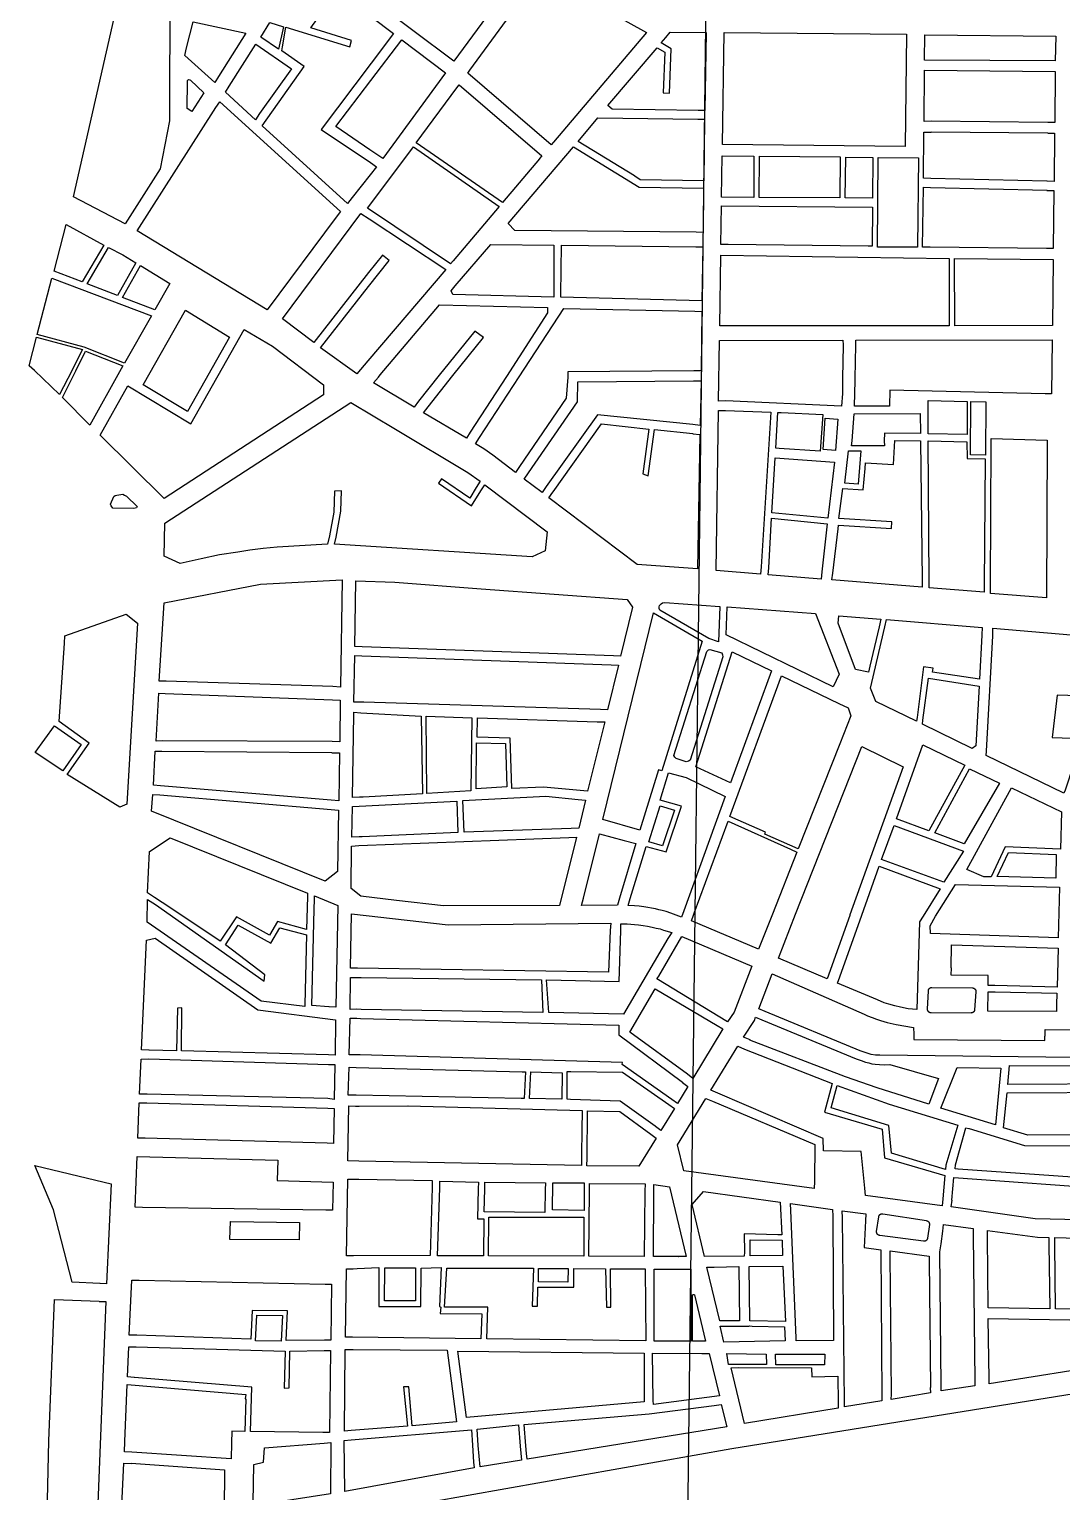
# Model space of a CAD drawing. Extents: x 407811 to 416949, y 4498993 to 4508589.
# Drawn here: x 407811 to 408390, y 4501541 to 4502360 of the extents above; entities that cross this region are included whole.
import ezdxf

# ---------------------------------------------------------------- set-up
doc = ezdxf.new("R2010")
doc.units = 0
doc.header["$LTSCALE"] = 40
doc.header["$MEASUREMENT"] = 0
doc.layers.add('Images', color=253, linetype='CONTINUOUS')
doc.layers.add('υπόλοιπο θεσσαλονίκης', color=7, linetype='CONTINUOUS')
picture_1 = doc.add_image_def('image1.tif', size_in_pixel=(10278, 10088))

msp = doc.modelspace()

# ---------------------------------------------------------------- linework, layer by layer
at = {"layer": 'υπόλοιπο θεσσαλονίκης'}
for points in [[(408004.32, 4502443.82), (408089.03, 4502396.71), (408049.23, 4502342.61), (408003.35, 4502377.26), (407970.1, 4502402.55), (407998.67, 4502447.04), (408004.32, 4502443.82)], [(408157.4, 4502358.64), (408105.16, 4502297.25), (408103.93, 4502295.62), (408057.07, 4502335.81), (408058.32, 4502337.56), (408097.93, 4502391.71), (408157.4, 4502358.64)], [(407983.98, 4502382.26), (408003.34, 4502367.32), (408015.44, 4502358.17), (408002.96, 4502341.55), (407974.89, 4502304.3), (408002.5, 4502285.76), (408005.95, 4502283.43), (408002.39, 4502278.83), (407992.27, 4502266.16), (407989.7, 4502262.82), (407941.78, 4502306.44), (407965.22, 4502339.56), (407952.69, 4502348.35), (407953.18, 4502350.56), (407955.08, 4502361.69), (407990.89, 4502350.61), (407991.9, 4502354.28), (407968.95, 4502361.34), (407983.98, 4502382.26)], [(407860.6, 4502374.99), (407889.89, 4502366.59), (407889.76, 4502326.06), (407889.68, 4502309.07), (407884.5, 4502282.23), (407864.9, 4502251.37), (407835.95, 4502266.62), (407860.6, 4502374.99)], [(407903.01, 4502364.6), (407932.59, 4502358.33), (407917.28, 4502333.99), (407915.16, 4502330.57), (407898.29, 4502345.84), (407899.31, 4502350.17), (407903.01, 4502364.6)], [(407946.06, 4502364.25), (407953.68, 4502361.88), (407950.89, 4502349.39), (407941.05, 4502356.11), (407946.06, 4502364.25)], [(407938.15, 4502352.14), (407958.28, 4502338.38), (407940.31, 4502313.21), (407937.92, 4502309.79), (407921.07, 4502325.19), (407923.24, 4502328.57), (407938.15, 4502352.14)], [(408020.13, 4502354.65), (408044.58, 4502336.09), (408009.41, 4502288.07), (408002.08, 4502292.96), (407983.01, 4502305.93), (408002.63, 4502331.85), (408020.13, 4502354.65)], [(408190.77, 4502358.7), (408190.18, 4502314.88), (408186.29, 4502314.96), (408138.18, 4502315.73), (408135.74, 4502317.66), (408163.26, 4502350.07), (408167.58, 4502347.62), (408166.68, 4502324.8), (408170.22, 4502324.7), (408171.12, 4502349.59), (408165.59, 4502352.82), (408168.14, 4502355.82), (408170.64, 4502358.88), (408190.77, 4502358.7)], [(408200.96, 4502358.73), (408303.24, 4502357.67), (408302.57, 4502294.82), (408199.96, 4502295.9), (408200.96, 4502358.73)], [(408386.93, 4502356.68), (408386.6, 4502342.82), (408313.28, 4502343.24), (408313.46, 4502357.46), (408386.93, 4502356.68)], [(408313.42, 4502337.51), (408386.64, 4502336.79), (408386.38, 4502308.19), (408382.57, 4502308.23), (408317.11, 4502308.9), (408313.15, 4502308.85), (408313.42, 4502337.51)], [(407900.37, 4502332.24), (407901.11, 4502332.2), (407901.44, 4502331.9), (407909.01, 4502324.83), (407902.27, 4502314.43), (407899.63, 4502316.01), (407899.78, 4502331.14), (407899.88, 4502331.69), (407900.37, 4502332.24)], [(408051.02, 4502327.6), (408052.26, 4502329.28), (408098.59, 4502289.49), (408097.34, 4502287.98), (408097.27, 4502287.9), (408076.56, 4502263.38), (408028.1, 4502296.89), (408051.02, 4502327.6)], [(407915.66, 4502316.61), (407917.94, 4502319.88), (407985.75, 4502258.38), (407983.19, 4502255.21), (407944.55, 4502203.18), (407871.68, 4502247.56), (407915.66, 4502316.61)], [(408189.94, 4502310.18), (408189.46, 4502275.58), (408153.73, 4502276.09), (408150.74, 4502278.22), (408150.64, 4502278.29), (408118.98, 4502297.53), (408130.15, 4502310.81), (408186.23, 4502310.16), (408189.94, 4502310.18)], [(408317.05, 4502302.83), (408317.05, 4502302.94), (408382.48, 4502302.45), (408382.47, 4502302.29), (408386.35, 4502302.27), (408386.02, 4502275.15), (408382.11, 4502275.25), (408382.01, 4502275.25), (408316.81, 4502276.9), (408312.79, 4502277), (408313.05, 4502302.88), (408317.05, 4502302.83)], [(408026.56, 4502294.51), (408074.74, 4502261.17), (408048.82, 4502230.67), (408047.38, 4502229.01), (408000.92, 4502260.27), (408002.16, 4502261.95), (408026.56, 4502294.51)], [(408116.37, 4502294.58), (408153.18, 4502272.06), (408189.34, 4502271.47), (408189.17, 4502246.59), (408185.29, 4502246.69), (408083.54, 4502247.72), (408079.8, 4502251.54), (408116.37, 4502294.58)], [(408199.85, 4502289.6), (408217.59, 4502289.35), (408217.5, 4502266.21), (408199.51, 4502266.35), (408199.85, 4502289.6)], [(408220.77, 4502289.37), (408266.04, 4502288.89), (408265.82, 4502265.91), (408220.48, 4502266.2), (408220.77, 4502289.37)], [(408269.21, 4502288.81), (408284.41, 4502288.66), (408284.19, 4502265.85), (408268.91, 4502265.91), (408269.21, 4502288.81)], [(408309.88, 4502288.38), (408309.42, 4502238.24), (408287, 4502238.41), (408287.33, 4502288.62), (408309.88, 4502288.38)], [(408316.79, 4502271.86), (408382.07, 4502270.2), (408382.01, 4502270.1), (408385.97, 4502270.05), (408385.57, 4502237.6), (408381.69, 4502237.61), (408316.48, 4502238.3), (408312.2, 4502238.33), (408312.72, 4502271.95), (408316.79, 4502271.86)], [(408284.14, 4502260.76), (408283.95, 4502238.8), (408281.71, 4502238.82), (408203.12, 4502239.87), (408199.06, 4502239.8), (408199.42, 4502261.49), (408284.14, 4502260.76)], [(407997.18, 4502257.18), (408001.74, 4502254.25), (408044.85, 4502225.82), (408001.11, 4502174.6), (407994.83, 4502167.34), (407974.55, 4502181.94), (408001.34, 4502216.25), (408012.9, 4502230.9), (408009.16, 4502233.85), (408001.36, 4502224.08), (407970.67, 4502184.88), (407953.17, 4502198.08), (407997.18, 4502257.18)], [(407831.82, 4502250.97), (407852.95, 4502239.52), (407840.74, 4502218.84), (407824.96, 4502224.84), (407831.82, 4502250.97)], [(407855.59, 4502238.12), (407863.51, 4502234.12), (407870.93, 4502229.49), (407860.66, 4502211.2), (407843.55, 4502217.72), (407855.59, 4502238.12)], [(408070.01, 4502239.89), (408105.44, 4502239.5), (408105.3, 4502212.07), (408105.31, 4502210.3), (408048.71, 4502211.75), (408047.86, 4502213.76), (408050.09, 4502216.72), (408070.01, 4502239.89)], [(408185.02, 4502238.58), (408188.93, 4502238.49), (408188.38, 4502208.31), (408109.39, 4502210.31), (408109.39, 4502211.88), (408109.67, 4502239.43), (408185.02, 4502238.58)], [(408199.06, 4502233.77), (408327.12, 4502232.03), (408327.18, 4502229.11), (408327.26, 4502197.35), (408327.22, 4502194.18), (408198.48, 4502194.2), (408199.06, 4502233.77)], [(408330.17, 4502232.01), (408385.49, 4502231.45), (408385.07, 4502194.42), (408330.27, 4502194.26), (408330.27, 4502197.35), (408330.25, 4502229), (408330.17, 4502232.01)], [(407823.81, 4502221.02), (407879.57, 4502199.78), (407864.49, 4502173.38), (407841.9, 4502182.33), (407815.57, 4502189.29), (407823.81, 4502221.02)], [(407873.53, 4502228), (407889.86, 4502217.99), (407881.58, 4502203.2), (407863.38, 4502210.11), (407873.53, 4502228)], [(408041.19, 4502206.06), (408101.9, 4502204.42), (408101.89, 4502201.55), (408078.85, 4502165.91), (408058.46, 4502134.61), (408056.43, 4502131.18), (408032.29, 4502145.54), (408034.85, 4502148.85), (408048.77, 4502166.32), (408065.9, 4502187.64), (408060.96, 4502191.24), (408040.99, 4502166.49), (408029.39, 4502152.06), (408026.92, 4502148.67), (408004.22, 4502162.3), (408006.99, 4502165.47), (408006.91, 4502165.52), (408007.97, 4502166.7), (408041.19, 4502206.06)], [(408184.46, 4502202.45), (408188.48, 4502202.28), (408187.99, 4502168.98), (408184, 4502169.01), (408113.28, 4502168.45), (408113.22, 4502165.49), (408112.36, 4502153.76), (408086.11, 4502115.44), (408083.85, 4502112.07), (408071.17, 4502121.69), (408066.18, 4502125.36), (408061.46, 4502128.13), (408063.67, 4502131.54), (408085.99, 4502165.66), (408110.91, 4502204.04), (408184.46, 4502202.45)], [(407898.67, 4502202.98), (407923.48, 4502187.97), (407899.82, 4502146.23), (407875.01, 4502161.23), (407898.67, 4502202.98)], [(407841.02, 4502180.88), (407834.99, 4502169.2), (407834.88, 4502168.96), (407828.1, 4502155.69), (407814.03, 4502169.2), (407811.04, 4502171.88), (407815.1, 4502187.83), (407841.02, 4502180.88)], [(407947.46, 4502182.83), (407976.08, 4502161.22), (407976.1, 4502155.51), (407886.67, 4502097.4), (407850.83, 4502132.89), (407866.44, 4502160.57), (407901.63, 4502139.29), (407931.63, 4502192.21), (407947.46, 4502182.83)], [(407863.61, 4502171.72), (407861.78, 4502168.49), (407845.01, 4502138.54), (407829.7, 4502154.01), (407837.17, 4502168.94), (407842.67, 4502180.03), (407863.61, 4502171.72)], [(408198.23, 4502186.1), (408267.59, 4502186.16), (408267.64, 4502183.49), (408267.69, 4502183.25), (408267.39, 4502164.94), (408267.33, 4502163.73), (408267.26, 4502156.39), (408266.76, 4502149.2), (408201.8, 4502152.1), (408197.73, 4502152.09), (408198.23, 4502186.1)], [(408384.92, 4502186.32), (408384.63, 4502156.11), (408381.01, 4502156.03), (408293.88, 4502158.17), (408293.77, 4502149.12), (408274.06, 4502149.26), (408274.4, 4502163.61), (408274.42, 4502164.68), (408274.73, 4502183.36), (408274.85, 4502186.24), (408384.92, 4502186.32)], [(408187.97, 4502163.42), (408187.53, 4502138.42), (408183.44, 4502138.85), (408129.9, 4502144.36), (408101.08, 4502104.17), (408098.8, 4502100.77), (408088.75, 4502108.34), (408091.1, 4502111.74), (408118.74, 4502151.63), (408118.79, 4502162.81), (408183.81, 4502163.41), (408187.97, 4502163.42)], [(407991.46, 4502151.28), (408016.57, 4502136.25), (408057.21, 4502111.98), (408064.03, 4502107.13), (408061.89, 4502103.6), (408058.22, 4502097.54), (408042.28, 4502108.45), (408040.71, 4502106.12), (408059.23, 4502093.29), (408064.43, 4502101.68), (408066.58, 4502105.04), (408101.56, 4502078.76), (408100.52, 4502068.18), (408093.2, 4502064.81), (407982.3, 4502071.76), (407983.19, 4502075.71), (407985.8, 4502090.4), (407986.3, 4502101.78), (407982.35, 4502101.58), (407981.85, 4502089.81), (407979.55, 4502076.47), (407978.38, 4502071.79), (407950.11, 4502070.16), (407942.29, 4502069.35), (407934.73, 4502068.52), (407928.02, 4502067.31), (407917.88, 4502065.79), (407907.53, 4502063.69), (407895.8, 4502061.07), (407886.71, 4502065.03), (407887.11, 4502083.55), (407991.46, 4502151.28)], [(408201.7, 4502146.71), (408227.04, 4502145.92), (408221.65, 4502059.07), (408221.33, 4502055.08), (408196.36, 4502057.01), (408197.67, 4502146.83), (408201.7, 4502146.71)], [(408337.3, 4502151.89), (408337.25, 4502133.37), (408315.45, 4502133.76), (408315.36, 4502152.34), (408337.3, 4502151.89)], [(408347.68, 4502151.66), (408347.47, 4502121.75), (408339.09, 4502121.97), (408339.34, 4502151.84), (408347.68, 4502151.66)], [(408158.7, 4502136.39), (408155.3, 4502111.2), (408158.31, 4502110.07), (408161.86, 4502136.12), (408183.39, 4502133.82), (408183.32, 4502133.68), (408187.34, 4502133.4), (408185.93, 4502057.99), (408152.04, 4502060.4), (408102.56, 4502097.88), (408104.75, 4502100.93), (408104.92, 4502101.16), (408132.18, 4502139.2), (408158.7, 4502136.39)], [(408232.85, 4502145.59), (408256.3, 4502144.49), (408254.74, 4502123.97), (408231.71, 4502125.55), (408229.86, 4502125.59), (408230.96, 4502145.56), (408232.85, 4502145.59)], [(408264.69, 4502141.97), (408263.44, 4502124.41), (408256.43, 4502124.84), (408257.56, 4502142.43), (408264.69, 4502141.97)], [(408310.98, 4502145.01), (408311.14, 4502133.85), (408290.81, 4502134.14), (408290.75, 4502129.8), (408290.64, 4502129.8), (408290.82, 4502126.93), (408272.42, 4502126.9), (408272.67, 4502129.75), (408273.84, 4502144.89), (408310.98, 4502145.01)], [(408350.67, 4502131.04), (408382.13, 4502130.06), (408381.76, 4502041.82), (408350.36, 4502044.24), (408350.38, 4502048.25), (408350.67, 4502129.04), (408350.67, 4502131.04)], [(408311.13, 4502129.8), (408312.02, 4502051.76), (408312.06, 4502047.65), (408261.32, 4502051.85), (408261.87, 4502055.63), (408264.82, 4502080.45), (408265, 4502082.43), (408294.9, 4502080.55), (408295.03, 4502084.26), (408265.27, 4502086.19), (408267.54, 4502102.95), (408278.97, 4502102.34), (408280.1, 4502114.34), (408280.29, 4502117.34), (408295.86, 4502116.43), (408296.64, 4502129.89), (408311.13, 4502129.8)], [(408277.61, 4502124.2), (408276.17, 4502105.49), (408268.56, 4502105.99), (408270.68, 4502124.14), (408277.61, 4502124.2)], [(408337.11, 4502129.21), (408337.26, 4502119.79), (408347.41, 4502119.59), (408346.76, 4502048.9), (408346.81, 4502044.92), (408316.02, 4502047.33), (408315.98, 4502051.38), (408315.44, 4502129.71), (408337.11, 4502129.21)], [(408262.9, 4502117.8), (408259.14, 4502086.5), (408227.72, 4502089.37), (408229.58, 4502120.31), (408262.9, 4502117.8)], [(407864.56, 4502099.3), (407865.66, 4502098.78), (407871.53, 4502093.03), (407871.27, 4502092.26), (407870.57, 4502091.94), (407869.63, 4502091.74), (407857.92, 4502092.08), (407856.95, 4502093.37), (407856.7, 4502094.25), (407858.57, 4502098.64), (407859.34, 4502099.17), (407860.12, 4502099.29), (407863.6, 4502099.77), (407864.56, 4502099.3)], [(408258.75, 4502083.28), (408255.7, 4502056.25), (408255.33, 4502052.22), (408225.59, 4502054.72), (408225.93, 4502058.63), (408227.49, 4502086.39), (408258.75, 4502083.28)], [(407940.88, 4502049.39), (407986.61, 4502051.8), (407985.62, 4501991.73), (407981.41, 4501991.99), (407887.89, 4501995.08), (407884.03, 4501995.12), (407886.73, 4502038.89), (407940.88, 4502049.39)], [(407994.27, 4502051.37), (408016.16, 4502050.48), (408064.64, 4502046.88), (408146.51, 4502040.79), (408149.55, 4502036.48), (408142.73, 4502009.09), (408138.85, 4502009.27), (407997.79, 4502014.31), (407993.78, 4502014.38), (407994.27, 4502051.37)], [(407865.51, 4502032.57), (407871.71, 4502027.46), (407865.89, 4501925.99), (407861.85, 4501924.32), (407832.34, 4501942.75), (407844.68, 4501960.27), (407827.84, 4501972.48), (407830.78, 4502016.32), (407830.93, 4502020.53), (407865.51, 4502032.57)], [(408161.38, 4502033.35), (408188.67, 4502017.47), (408165.98, 4501944.73), (408164.11, 4501945.24), (408153.62, 4501911.43), (408132.87, 4501917.51), (408161.38, 4502033.35)], [(408167.56, 4502039.06), (408198.5, 4502036.88), (408197.77, 4502017.15), (408192.24, 4502019), (408164.85, 4502034.92), (408164.52, 4502035.74), (408164.45, 4502036.62), (408164.71, 4502037.53), (408165.52, 4502038.46), (408166.34, 4502039.03), (408167.56, 4502039.06)], [(408252.12, 4502032.91), (408265.38, 4501998.91), (408262.14, 4501991.87), (408202.09, 4502020.97), (408202.55, 4502036.74), (408252.12, 4502032.91)], [(408288.89, 4502029.82), (408287.91, 4502025.57), (408282.67, 4502003.5), (408281.99, 4502000.03), (408274.7, 4502001.63), (408264.84, 4502027.56), (408265.23, 4502031.72), (408288.89, 4502029.82)], [(408291.06, 4502025.42), (408292.08, 4502029.52), (408345.68, 4502025.2), (408345.53, 4502021.06), (408345.52, 4502020.88), (408344.19, 4501996.13), (408317.75, 4502000.07), (408318.11, 4502002.29), (408312.82, 4502003.04), (408309.13, 4501974.64), (408308.9, 4501972.55), (408285.97, 4501983.66), (408283.01, 4501991.1), (408283.81, 4501994.24), (408291.06, 4502025.42)], [(408351.76, 4502024.66), (408448.03, 4502016.58), (408445.99, 4501985.37), (408441.8, 4501985.52), (408387.85, 4501987.22), (408384.96, 4501963.48), (408401.75, 4501962.8), (408392.18, 4501933.99), (408391.54, 4501932.15), (408348, 4501953.31), (408348.15, 4501955.77), (408351.64, 4502020.47), (408351.76, 4502024.66)], [(407997.58, 4502009.29), (408137.53, 4502004.17), (408141.58, 4502004.03), (408135.43, 4501979.04), (408131.51, 4501979.19), (407998.86, 4501983.19), (407997.28, 4501983.23), (407993.18, 4501983.34), (407993.71, 4502009.43), (407997.58, 4502009.29)], [(408192.95, 4502012.86), (408199.58, 4502010.82), (408200.07, 4502009.85), (408200.17, 4502008.64), (408181.92, 4501950.79), (408180.92, 4501950.12), (408179.69, 4501949.78), (408174.08, 4501951.64), (408173.19, 4501952.48), (408172.76, 4501953.41), (408191.23, 4502011.62), (408192.1, 4502012.56), (408192.95, 4502012.86)], [(408227.41, 4502000.88), (408204.47, 4501938.06), (408185.11, 4501947.08), (408205.5, 4502011.43), (408227.41, 4502000.88)], [(408265.22, 4501982.59), (408270.42, 4501980.1), (408272.08, 4501975.66), (408265.8, 4501959.93), (408242.51, 4501901.04), (408242.42, 4501901.08), (408223.75, 4501909.31), (408224.11, 4501910.34), (408204.07, 4501919.14), (408233.11, 4501998.03), (408265.22, 4501982.59)], [(408343.99, 4501992.22), (408342.1, 4501958.72), (408340.05, 4501957.24), (408312.12, 4501970.95), (408312.41, 4501973.09), (408315.52, 4501996.74), (408343.99, 4501992.22)], [(407887.35, 4501988.15), (407981.16, 4501984.55), (407981.27, 4501984.55), (407985.43, 4501984.44), (407985.33, 4501961.11), (407981.04, 4501961.12), (407980.92, 4501961.12), (407885.83, 4501961.54), (407882.22, 4501961.46), (407883.71, 4501988.29), (407887.35, 4501988.15)], [(407993.24, 4501977.58), (407997.05, 4501977.34), (408030.96, 4501975.36), (408031.78, 4501931.79), (407998.37, 4501930.08), (407996.38, 4501929.98), (407992.44, 4501929.82), (407993.21, 4501976.27), (407993.24, 4501977.58)], [(408059.29, 4501974.54), (408058.83, 4501933.61), (408034.1, 4501932.09), (408033.72, 4501975.43), (408059.29, 4501974.54)], [(407825.2, 4501970.07), (407840.15, 4501959.54), (407829.88, 4501944.84), (407814.36, 4501954.99), (407825.2, 4501970.07)], [(408129.76, 4501972.27), (408133.93, 4501972.27), (408124.31, 4501933.44), (408120.21, 4501933.8), (408099.53, 4501935.65), (408081.81, 4501934.87), (408080.81, 4501963.14), (408062.29, 4501963.59), (408062.51, 4501974.41), (408129.76, 4501972.27)], [(408078.23, 4501960.15), (408079.07, 4501935.76), (408061.79, 4501934.66), (408062.05, 4501960.43), (408078.23, 4501960.15)], [(408278.19, 4501958.36), (408301.34, 4501947.01), (408271.53, 4501864.01), (408271.45, 4501863.74), (408258.79, 4501828.18), (408231.44, 4501839.83), (408240.9, 4501864.43), (408278.19, 4501958.36)], [(408335.9, 4501948.01), (408315.68, 4501911.19), (408297.59, 4501917.79), (408312.48, 4501959.4), (408335.9, 4501948.01)], [(407885.52, 4501955.76), (407980.77, 4501954.97), (407980.77, 4501954.86), (407985.17, 4501954.87), (407984.73, 4501927.91), (407980.53, 4501928.29), (407884.62, 4501936.41), (407880.71, 4501936.72), (407881.75, 4501955.79), (407885.52, 4501955.76)], [(408179.66, 4501940.96), (408201.48, 4501930.41), (408178.32, 4501866.19), (408177.01, 4501862.77), (408171.04, 4501865.01), (408170.93, 4501865.05), (408168.43, 4501865.88), (408166.06, 4501866.53), (408164.34, 4501866.89), (408162.39, 4501867.33), (408160.19, 4501867.83), (408158.04, 4501868.07), (408155.93, 4501868.5), (408153.31, 4501868.8), (408150.72, 4501869.12), (408147.06, 4501869.35), (408148.22, 4501873.24), (408157.22, 4501902.31), (408168.46, 4501899.31), (408176.93, 4501924.88), (408165.09, 4501928.27), (408169.76, 4501943.64), (408179.66, 4501940.96)], [(408355.39, 4501937.81), (408335.64, 4501903.9), (408319.06, 4501909.95), (408338.64, 4501945.86), (408355.39, 4501937.81)], [(408390.12, 4501921.75), (408389.6, 4501900.84), (408358.67, 4501902.23), (408350.7, 4501885.4), (408346.65, 4501885.34), (408337.16, 4501889.53), (408362.15, 4501935.29), (408390.12, 4501921.75)], [(407884.29, 4501931.28), (407980.46, 4501923.15), (407984.63, 4501922.8), (407983.93, 4501888.25), (407977.12, 4501882.93), (407879.69, 4501922.22), (407880.38, 4501931.58), (407884.29, 4501931.28)], [(408050.94, 4501927.85), (408051.51, 4501910.27), (407997.93, 4501907.79), (407996.1, 4501907.75), (407992.04, 4501907.6), (407992.46, 4501924.7), (407996.16, 4501924.87), (408050.94, 4501927.85)], [(408118.98, 4501928.78), (408123.06, 4501928.39), (408119.42, 4501912.59), (408115.02, 4501912.44), (408055.04, 4501910.37), (408054.27, 4501928.06), (408100.89, 4501930.53), (408118.98, 4501928.78)], [(408173.07, 4501922.77), (408166.35, 4501902.7), (408158.76, 4501905.05), (408165, 4501925.14), (408173.07, 4501922.77)], [(408144.85, 4501905.77), (408151.44, 4501904.03), (408142.16, 4501873.44), (408141.14, 4501869.47), (408120.93, 4501869.3), (408121.95, 4501873.33), (408131, 4501909.53), (408144.85, 4501905.77)], [(408238.07, 4501900.87), (408241.73, 4501899.24), (408228.1, 4501864.37), (408220.18, 4501844.72), (408182.53, 4501860.65), (408183.72, 4501863.93), (408184.06, 4501864.92), (408203.17, 4501916.57), (408238.07, 4501900.87)], [(408335.18, 4501899.81), (408324.2, 4501882.27), (408289.18, 4501895.05), (408296.23, 4501914.03), (408335.18, 4501899.81)], [(407878.44, 4501899.52), (407890.19, 4501907.28), (407967.19, 4501876.23), (407967.14, 4501874.26), (407966.7, 4501855.82), (407950.33, 4501860.33), (407945.78, 4501852.56), (407927.26, 4501862.83), (407918.16, 4501849.26), (407889.85, 4501868.08), (407881.31, 4501873.76), (407877.48, 4501876.3), (407878.44, 4501899.52)], [(408118.01, 4501907.57), (408108.53, 4501869.25), (408043.46, 4501869.08), (408017.15, 4501872.11), (407997.01, 4501874.42), (407991.71, 4501878.82), (407991.88, 4501902.62), (407995.92, 4501902.82), (408113.78, 4501907.37), (408118.01, 4501907.57)], [(408387.15, 4501897.85), (408387.05, 4501884.63), (408354.14, 4501885.61), (408360.43, 4501899), (408387.15, 4501897.85)], [(408287.92, 4501891.23), (408322.04, 4501878.7), (408312.52, 4501863.36), (408310.48, 4501860.13), (408308.98, 4501810.92), (408304.14, 4501811.43), (408299.95, 4501812.2), (408296.65, 4501813.1), (408293.41, 4501814.01), (408290.77, 4501814.79), (408286.89, 4501816.35), (408264.61, 4501825.75), (408265.89, 4501829.35), (408278.09, 4501863.86), (408287.92, 4501891.23)], [(408389.07, 4501879.48), (408388.35, 4501851.06), (408316.7, 4501853.58), (408316.52, 4501857.96), (408319.59, 4501863.37), (408330.69, 4501881.09), (408389.07, 4501879.48)], [(407881.86, 4501869.76), (407942.82, 4501826.93), (407943.32, 4501830.44), (407921.2, 4501847.25), (407928.33, 4501858.25), (407946.66, 4501848.11), (407951.61, 4501856.72), (407966.62, 4501852.77), (407965.68, 4501813.85), (407965.65, 4501812.67), (407941.09, 4501815.57), (407877.27, 4501859.94), (407877.4, 4501872.65), (407881.86, 4501869.76)], [(407971.09, 4501872.58), (407971.14, 4501874.69), (407984.27, 4501869.26), (407983.03, 4501812.31), (407979.32, 4501812.43), (407979.22, 4501812.44), (407969.67, 4501813.24), (407970.97, 4501867.12), (407971.09, 4501872.58)], [(408046.12, 4501858.5), (408137.39, 4501859.28), (408137.02, 4501855.27), (408136.08, 4501831.9), (407995.27, 4501834.06), (407991.24, 4501834.13), (407991.8, 4501864.61), (408046.12, 4501858.5)], [(408146.49, 4501858.99), (408148.56, 4501858.82), (408150.55, 4501858.65), (408152.9, 4501858.43), (408155.5, 4501858.12), (408157.93, 4501857.71), (408160.59, 4501857.08), (408162.74, 4501856.62), (408165.02, 4501856.12), (408166.97, 4501855.46), (408171.54, 4501854.18), (408169.3, 4501850.72), (408144.44, 4501808.4), (408102.59, 4501809.22), (408101.33, 4501827.51), (408142, 4501826.67), (408142.92, 4501855.24), (408142.99, 4501859.07), (408146.49, 4501858.99)], [(408175.04, 4501848.28), (408177.13, 4501851.84), (408216.37, 4501835.17), (408206.54, 4501809.46), (408202.88, 4501803.97), (408163.24, 4501828.17), (408164.25, 4501829.71), (408175.04, 4501848.28)], [(407881.72, 4501850.99), (407939.33, 4501810.75), (407982.87, 4501805.14), (407982.67, 4501785.38), (407978.92, 4501785.51), (407896.53, 4501787.75), (407896.59, 4501811.82), (407894.19, 4501811.78), (407893.72, 4501787.83), (407878.25, 4501788.24), (407878.15, 4501788.25), (407874.11, 4501788.4), (407876.8, 4501849.76), (407881.72, 4501850.99)], [(408388.31, 4501845.29), (408387.79, 4501823.48), (408352.88, 4501824.36), (408349.02, 4501824.47), (408349.09, 4501830.09), (408328.32, 4501830.3), (408328.39, 4501834.28), (408328.22, 4501834.23), (408328.5, 4501847.21), (408388.31, 4501845.29)], [(407995.05, 4501828.93), (407995.25, 4501828.94), (407997.37, 4501828.85), (408098.44, 4501827.68), (408099.14, 4501809.28), (407997.23, 4501810.99), (407994.83, 4501811.1), (407991.03, 4501811.01), (407991.31, 4501828.9), (407995.05, 4501828.93)], [(408197.01, 4501801.92), (408200.28, 4501800.07), (408183.4, 4501772.24), (408180.32, 4501774.63), (408148.1, 4501798.31), (408162.23, 4501822.58), (408197.01, 4501801.92)], [(408340.21, 4501823.06), (408340.29, 4501823.06), (408340.36, 4501823.05), (408340.43, 4501823.04), (408340.5, 4501823.03), (408340.57, 4501823.02), (408340.63, 4501823.01), (408340.7, 4501822.99), (408340.77, 4501822.97), (408340.83, 4501822.95), (408340.9, 4501822.92), (408340.96, 4501822.9), (408341.03, 4501822.87), (408341.09, 4501822.84), (408341.15, 4501822.81), (408341.21, 4501822.77), (408341.27, 4501822.73), (408341.33, 4501822.7), (408341.39, 4501822.65), (408341.44, 4501822.61), (408341.49, 4501822.57), (408341.55, 4501822.52), (408341.6, 4501822.47), (408341.65, 4501822.42), (408341.69, 4501822.37), (408341.74, 4501822.32), (408341.78, 4501822.26), (408341.82, 4501822.2), (408341.86, 4501822.15), (408341.9, 4501822.09), (408341.93, 4501822.03), (408341.96, 4501821.96), (408341.99, 4501821.9), (408342.02, 4501821.84), (408342.05, 4501821.77), (408342.07, 4501821.71), (408342.09, 4501821.64), (408342.11, 4501821.57), (408342.13, 4501821.51), (408342.14, 4501821.44), (408342.16, 4501821.37), (408342.17, 4501821.3), (408342.17, 4501821.23), (408342.18, 4501821.16), (408342.18, 4501821.09), (408342.18, 4501821.02), (408342.18, 4501820.95), (408341.46, 4501810.86), (408341.45, 4501810.79), (408341.44, 4501810.72), (408341.43, 4501810.65), (408341.42, 4501810.58), (408341.4, 4501810.51), (408341.39, 4501810.44), (408341.36, 4501810.38), (408341.34, 4501810.31), (408341.32, 4501810.25), (408341.29, 4501810.18), (408341.26, 4501810.12), (408341.23, 4501810.06), (408341.19, 4501810), (408341.16, 4501809.94), (408341.12, 4501809.88), (408341.08, 4501809.82), (408341.04, 4501809.77), (408340.99, 4501809.71), (408340.95, 4501809.66), (408340.9, 4501809.61), (408340.85, 4501809.56), (408340.8, 4501809.51), (408340.75, 4501809.47), (408340.69, 4501809.42), (408340.64, 4501809.38), (408340.58, 4501809.34), (408340.52, 4501809.3), (408340.46, 4501809.27), (408340.4, 4501809.23), (408340.34, 4501809.2), (408340.27, 4501809.17), (408340.21, 4501809.14), (408340.14, 4501809.12), (408340.08, 4501809.1), (408340.01, 4501809.08), (408339.94, 4501809.06), (408339.88, 4501809.04), (408339.81, 4501809.03), (408339.74, 4501809.02), (408339.67, 4501809.01), (408339.6, 4501809.01), (408339.53, 4501809), (408339.46, 4501809), (408317.06, 4501809.05), (408316.98, 4501809.06), (408316.91, 4501809.06), (408316.84, 4501809.07), (408316.77, 4501809.08), (408316.7, 4501809.09), (408316.63, 4501809.1), (408316.56, 4501809.12), (408316.5, 4501809.14), (408316.43, 4501809.16), (408316.36, 4501809.18), (408316.3, 4501809.21), (408316.24, 4501809.23), (408316.17, 4501809.26), (408316.11, 4501809.3), (408316.05, 4501809.33), (408315.99, 4501809.37), (408315.93, 4501809.41), (408315.88, 4501809.45), (408315.82, 4501809.49), (408315.77, 4501809.53), (408315.71, 4501809.58), (408315.66, 4501809.63), (408315.61, 4501809.68), (408315.57, 4501809.73), (408315.52, 4501809.78), (408315.48, 4501809.84), (408315.44, 4501809.89), (408315.4, 4501809.95), (408315.36, 4501810.01), (408315.32, 4501810.07), (408315.29, 4501810.13), (408315.26, 4501810.19), (408315.23, 4501810.26), (408315.2, 4501810.32), (408315.18, 4501810.39), (408315.16, 4501810.45), (408315.14, 4501810.52), (408315.12, 4501810.59), (408315.1, 4501810.65), (408315.09, 4501810.72), (408315.08, 4501810.79), (408315.07, 4501810.86), (408315.07, 4501810.93), (408315.07, 4501811), (408315.06, 4501811.07), (408315.07, 4501811.14), (408315.51, 4501821.42), (408315.51, 4501821.5), (408315.52, 4501821.57), (408315.53, 4501821.64), (408315.54, 4501821.71), (408315.56, 4501821.78), (408315.57, 4501821.84), (408315.59, 4501821.91), (408315.61, 4501821.98), (408315.64, 4501822.04), (408315.66, 4501822.11), (408315.69, 4501822.17), (408315.72, 4501822.23), (408315.75, 4501822.3), (408315.79, 4501822.36), (408315.82, 4501822.42), (408315.86, 4501822.47), (408315.9, 4501822.53), (408315.95, 4501822.59), (408315.99, 4501822.64), (408316.04, 4501822.69), (408316.09, 4501822.74), (408316.14, 4501822.79), (408316.19, 4501822.84), (408316.24, 4501822.88), (408316.3, 4501822.93), (408316.35, 4501822.97), (408316.41, 4501823.01), (408316.47, 4501823.04), (408316.53, 4501823.08), (408316.59, 4501823.11), (408316.65, 4501823.14), (408316.72, 4501823.17), (408316.78, 4501823.2), (408316.85, 4501823.22), (408316.91, 4501823.25), (408316.98, 4501823.26), (408317.05, 4501823.28), (408317.12, 4501823.3), (408317.18, 4501823.31), (408317.25, 4501823.32), (408317.32, 4501823.33), (408317.39, 4501823.33), (408317.46, 4501823.34), (408317.53, 4501823.34), (408340.21, 4501823.06)], [(408348.99, 4501820.93), (408352.97, 4501820.83), (408387.58, 4501820.15), (408387.42, 4501813.56), (408387.47, 4501809.78), (408348.85, 4501810.12), (408348.99, 4501820.93)], [(407991.02, 4501806.15), (407994.7, 4501806.12), (407994.8, 4501806.12), (407996.93, 4501806), (408141.8, 4501802.23), (408141.82, 4501796.72), (408177.49, 4501770.17), (408177.57, 4501770.01), (408180.63, 4501767.79), (408174.72, 4501758.23), (408171.62, 4501760.58), (408143.75, 4501780.05), (408143.85, 4501781.18), (407996.65, 4501785.53), (407994.5, 4501785.59), (407990.6, 4501785.64), (407991.02, 4501806.15)], [(408221.99, 4501805.18), (408274.94, 4501783.26), (408277.8, 4501782.31), (408280.31, 4501781.47), (408282.16, 4501781.01), (408283.86, 4501780.58), (408285.71, 4501780.32), (408288.08, 4501780.1), (408290.74, 4501780.03), (408293.93, 4501780.2), (408321.26, 4501772.32), (408315.7, 4501757.92), (408286.7, 4501767.11), (408269.08, 4501773.16), (408215.33, 4501793.84), (408215.45, 4501794.04), (408211.79, 4501795.39), (408217.91, 4501804.81), (408218.54, 4501806.58), (408221.99, 4501805.18)], [(408212.36, 4501788.74), (408261.6, 4501769.49), (408257.26, 4501753.48), (408289.58, 4501743.81), (408290.86, 4501727.78), (408324.79, 4501717.87), (408323.59, 4501704.74), (408323.17, 4501700.85), (408280.2, 4501706.63), (408279.78, 4501710.83), (408277.73, 4501731.32), (408256.58, 4501731.7), (408256.5, 4501738.66), (408197.31, 4501764.04), (408193.51, 4501765.65), (408208.63, 4501790.33), (408212.36, 4501788.74)], [(407873.89, 4501783.12), (407878.13, 4501783.37), (407978.88, 4501780.19), (407982.42, 4501780.11), (407982.19, 4501760.6), (407978.5, 4501761.04), (407877.28, 4501763.51), (407872.82, 4501763.59), (407873.89, 4501783.12)], [(407990.52, 4501778.64), (407994.39, 4501778.48), (408087.6, 4501776.06), (408089.48, 4501775.99), (408088.82, 4501761.08), (408087.06, 4501761.16), (407994.46, 4501762.97), (407990.04, 4501763.01), (407990.52, 4501778.64)], [(408331.7, 4501778.38), (408356.09, 4501778.14), (408353.08, 4501746.27), (408322.51, 4501755.72), (408331.7, 4501778.38)], [(408360.99, 4501779.58), (408427.63, 4501779.39), (408431.56, 4501779.38), (408430.93, 4501769.41), (408426.91, 4501769.4), (408426.89, 4501769.29), (408360.15, 4501768.88), (408360.99, 4501779.58)], [(408092.39, 4501776.04), (408110.07, 4501775.52), (408109.94, 4501760.77), (408091.78, 4501761.01), (408092.39, 4501776.04)], [(408112.89, 4501776.27), (408114.92, 4501776.24), (408143.85, 4501775.83), (408169.97, 4501757.77), (408173.08, 4501755.54), (408165.45, 4501743.19), (408162.41, 4501745.4), (408162.29, 4501745.49), (408142.63, 4501759.65), (408114.81, 4501760.47), (408112.87, 4501760.62), (408112.89, 4501776.27)], [(408264.31, 4501768.39), (408293.57, 4501757.88), (408331.95, 4501746.19), (408325.28, 4501723.64), (408325.13, 4501721.26), (408294.88, 4501730.41), (408293.4, 4501745.92), (408260.89, 4501755.8), (408264.31, 4501768.39)], [(408430.42, 4501764.61), (408428.89, 4501740.59), (408424.97, 4501740.62), (408371.25, 4501740.53), (408357.74, 4501744.66), (408359.7, 4501764.23), (408426.78, 4501764.57), (408430.42, 4501764.61)], [(407876.98, 4501758.55), (407978.54, 4501755.7), (407978.54, 4501755.57), (407982.09, 4501755.45), (407981.77, 4501735.87), (407978.21, 4501735.95), (407876.09, 4501738.76), (407871.98, 4501738.78), (407872.75, 4501758.58), (407876.98, 4501758.55)], [(408023.6, 4501756.87), (408121.21, 4501754.35), (408121.19, 4501752.6), (408121.14, 4501745), (408120.92, 4501727.83), (408120.85, 4501723.48), (407996, 4501726.03), (407989.73, 4501726.17), (407990.3, 4501756.87), (407994.09, 4501756.79), (407996.23, 4501756.79), (408023.47, 4501756.87), (408023.6, 4501756.87)], [(408124.31, 4501754.15), (408142.44, 4501753.69), (408159.74, 4501741.08), (408162.79, 4501738.82), (408153.06, 4501723.12), (408123.92, 4501723.34), (408123.99, 4501727.59), (408124.31, 4501754.15)], [(408190.74, 4501761.06), (408194.47, 4501759.5), (408251.75, 4501735.29), (408251.53, 4501714.5), (408251.42, 4501710.59), (408178.34, 4501720.46), (408174.68, 4501735.05), (408190.74, 4501761.06)], [(408336.54, 4501744.67), (408338.16, 4501744.3), (408338.38, 4501744.22), (408369.49, 4501734.8), (408424.41, 4501734.46), (408424.51, 4501734.46), (408428.39, 4501734.46), (408427.08, 4501714.67), (408423.15, 4501715.02), (408332.25, 4501721.48), (408332.08, 4501721.5), (408330.55, 4501721.56), (408330.75, 4501723.91), (408336.54, 4501744.67)], [(407871.65, 4501728.56), (407950.57, 4501726.44), (407950.23, 4501715.18), (407981.56, 4501714.26), (407981.22, 4501698.45), (407977.44, 4501698.5), (407874.59, 4501700.05), (407870.48, 4501700.12), (407871.65, 4501728.56)], [(407853.1, 4501714.23), (407857.07, 4501713.24), (407854.46, 4501657.25), (407850.79, 4501657.4), (407850.68, 4501657.4), (407835.16, 4501658.08), (407824.61, 4501698.64), (407814.26, 4501723.57), (407853.1, 4501714.23)], [(407989.71, 4501715.94), (407995.88, 4501715.8), (408037.2, 4501715.06), (408037.07, 4501711.16), (408035.92, 4501672.98), (407992.93, 4501672.88), (407989.14, 4501672.79), (407989.71, 4501715.94)], [(408041.5, 4501714.73), (408063.11, 4501714.24), (408062.95, 4501710.52), (408062.46, 4501693.62), (408066.1, 4501693.56), (408065.98, 4501672.87), (408040.02, 4501672.9), (408041.32, 4501711.02), (408041.5, 4501714.73)], [(408100.65, 4501713.73), (408100.59, 4501709.8), (408100.39, 4501697.24), (408066.31, 4501697.5), (408066.65, 4501710.41), (408066.73, 4501714.14), (408100.65, 4501713.73)], [(408104.79, 4501713.78), (408122.35, 4501713.7), (408122.34, 4501698.3), (408104.68, 4501698.57), (408104.79, 4501713.78)], [(408125.44, 4501713.42), (408156.52, 4501713.15), (408156.48, 4501709.06), (408156.14, 4501672.54), (408124.94, 4501672.61), (408125.38, 4501709.5), (408125.44, 4501713.42)], [(408161.47, 4501712.83), (408170.35, 4501711.55), (408179.57, 4501672.46), (408175.39, 4501672.54), (408175.49, 4501672.41), (408161.23, 4501672.47), (408161.46, 4501708.86), (408161.47, 4501712.83)], [(408329.8, 4501716.78), (408422.77, 4501710.06), (408426.66, 4501709.8), (408425.53, 4501692.43), (408375.35, 4501693.7), (408328.38, 4501700.27), (408328.84, 4501704.1), (408328.74, 4501704.12), (408329.8, 4501716.78)], [(408189.33, 4501708.94), (408232.32, 4501703), (408233.31, 4501684.6), (408231.01, 4501684.65), (408212.11, 4501685.13), (408212.25, 4501674.98), (408212.08, 4501672.76), (408189.93, 4501672.54), (408182.9, 4501701.68), (408189.33, 4501708.94)], [(408261.76, 4501698.91), (408261.81, 4501695.15), (408262.3, 4501625.46), (408241.39, 4501625.14), (408241.35, 4501626.96), (408238.4, 4501698.32), (408238.2, 4501702.16), (408261.76, 4501698.91)], [(408267.14, 4501698.17), (408280.34, 4501696.48), (408280.23, 4501692.55), (408279.4, 4501677.63), (408288.8, 4501676.28), (408289.36, 4501594.44), (408289.35, 4501591.56), (408268.38, 4501588.2), (408268.36, 4501591), (408267.29, 4501694.22), (408267.14, 4501698.17)], [(408289.95, 4501696.44), (408314.4, 4501692.59), (408314.46, 4501692.58), (408314.53, 4501692.57), (408314.6, 4501692.55), (408314.67, 4501692.53), (408314.73, 4501692.51), (408314.8, 4501692.49), (408314.86, 4501692.46), (408314.93, 4501692.43), (408314.99, 4501692.4), (408315.05, 4501692.37), (408315.11, 4501692.34), (408315.17, 4501692.3), (408315.23, 4501692.26), (408315.29, 4501692.22), (408315.34, 4501692.18), (408315.39, 4501692.13), (408315.45, 4501692.09), (408315.5, 4501692.04), (408315.55, 4501691.99), (408315.59, 4501691.94), (408315.64, 4501691.88), (408315.68, 4501691.83), (408315.72, 4501691.77), (408315.76, 4501691.71), (408315.8, 4501691.66), (408315.83, 4501691.6), (408315.87, 4501691.53), (408315.9, 4501691.47), (408315.93, 4501691.41), (408315.95, 4501691.34), (408315.98, 4501691.28), (408316, 4501691.21), (408316.02, 4501691.14), (408316.03, 4501691.08), (408316.05, 4501691.01), (408316.06, 4501690.94), (408316.07, 4501690.87), (408316.08, 4501690.8), (408316.08, 4501690.73), (408316.09, 4501690.66), (408316.09, 4501690.59), (408316.09, 4501690.52), (408316.08, 4501690.45), (408316.07, 4501690.38), (408315.03, 4501682.76), (408315.02, 4501682.7), (408315.01, 4501682.63), (408315, 4501682.56), (408314.98, 4501682.5), (408314.96, 4501682.43), (408314.94, 4501682.36), (408314.91, 4501682.3), (408314.89, 4501682.23), (408314.86, 4501682.17), (408314.83, 4501682.11), (408314.79, 4501682.05), (408314.76, 4501681.99), (408314.72, 4501681.93), (408314.68, 4501681.87), (408314.64, 4501681.81), (408314.59, 4501681.76), (408314.55, 4501681.71), (408314.5, 4501681.65), (408314.45, 4501681.6), (408314.4, 4501681.56), (408314.35, 4501681.51), (408314.3, 4501681.47), (408314.24, 4501681.42), (408314.18, 4501681.38), (408314.13, 4501681.34), (408314.07, 4501681.31), (408314.01, 4501681.27), (408313.94, 4501681.24), (408313.88, 4501681.21), (408313.82, 4501681.18), (408313.75, 4501681.16), (408313.69, 4501681.13), (408313.62, 4501681.11), (408313.55, 4501681.09), (408313.48, 4501681.08), (408313.42, 4501681.06), (408313.35, 4501681.05), (408313.28, 4501681.04), (408313.21, 4501681.04), (408313.14, 4501681.03), (408313.07, 4501681.03), (408313, 4501681.03), (408312.93, 4501681.03), (408312.86, 4501681.04), (408312.79, 4501681.05), (408288.19, 4501684.29), (408288.09, 4501684.3), (408288.02, 4501684.32), (408287.95, 4501684.33), (408287.88, 4501684.35), (408287.82, 4501684.37), (408287.75, 4501684.39), (408287.69, 4501684.42), (408287.62, 4501684.45), (408287.56, 4501684.48), (408287.5, 4501684.51), (408287.44, 4501684.54), (408287.38, 4501684.58), (408287.32, 4501684.62), (408287.26, 4501684.66), (408287.21, 4501684.7), (408287.15, 4501684.74), (408287.1, 4501684.79), (408287.05, 4501684.84), (408287, 4501684.89), (408286.95, 4501684.94), (408286.91, 4501684.99), (408286.86, 4501685.05), (408286.82, 4501685.1), (408286.78, 4501685.16), (408286.74, 4501685.22), (408286.71, 4501685.28), (408286.68, 4501685.34), (408286.64, 4501685.4), (408286.62, 4501685.47), (408286.59, 4501685.53), (408286.56, 4501685.59), (408286.54, 4501685.66), (408286.52, 4501685.73), (408286.5, 4501685.8), (408286.49, 4501685.86), (408286.48, 4501685.93), (408286.46, 4501686), (408286.46, 4501686.07), (408286.45, 4501686.14), (408286.45, 4501686.21), (408286.45, 4501686.28), (408286.45, 4501686.35), (408286.45, 4501686.42), (408286.46, 4501686.49), (408286.47, 4501686.56), (408287.66, 4501694.75), (408287.68, 4501694.84), (408287.69, 4501694.91), (408287.71, 4501694.98), (408287.73, 4501695.04), (408287.75, 4501695.11), (408287.77, 4501695.18), (408287.8, 4501695.24), (408287.83, 4501695.3), (408287.86, 4501695.37), (408287.89, 4501695.43), (408287.93, 4501695.49), (408287.96, 4501695.55), (408288, 4501695.61), (408288.04, 4501695.66), (408288.09, 4501695.72), (408288.13, 4501695.77), (408288.18, 4501695.82), (408288.23, 4501695.87), (408288.28, 4501695.92), (408288.33, 4501695.97), (408288.38, 4501696.01), (408288.44, 4501696.06), (408288.49, 4501696.1), (408288.55, 4501696.14), (408288.61, 4501696.17), (408288.67, 4501696.21), (408288.73, 4501696.24), (408288.8, 4501696.27), (408288.86, 4501696.3), (408288.92, 4501696.33), (408288.99, 4501696.35), (408289.06, 4501696.37), (408289.12, 4501696.39), (408289.19, 4501696.41), (408289.26, 4501696.42), (408289.33, 4501696.44), (408289.4, 4501696.45), (408289.47, 4501696.45), (408289.54, 4501696.46), (408289.61, 4501696.46), (408289.67, 4501696.46), (408289.74, 4501696.46), (408289.81, 4501696.45), (408289.88, 4501696.45), (408289.95, 4501696.44)], [(407924.09, 4501692.14), (407962.7, 4501691.59), (407962.7, 4501691.49), (407962.43, 4501681.75), (407923.64, 4501681.95), (407923.93, 4501692.14), (407924.09, 4501692.14)], [(408068.84, 4501694.59), (408122.18, 4501694.47), (408122.2, 4501672.63), (408068.71, 4501672.83), (408068.84, 4501694.59)], [(408340.68, 4501688.24), (408340.71, 4501684.36), (408341.52, 4501603.01), (408341.5, 4501600.07), (408322.71, 4501597.11), (408322.7, 4501599.97), (408321.89, 4501675.02), (408322.71, 4501679.67), (408323.55, 4501686.74), (408324.07, 4501690.43), (408340.68, 4501688.24)], [(408215.59, 4501681.79), (408233.52, 4501681.59), (408233.73, 4501673.08), (408215.44, 4501672.8), (408215.59, 4501681.79)], [(408348.68, 4501687.11), (408376.68, 4501683.38), (408383.06, 4501683.18), (408383.1, 4501679.24), (408383.66, 4501643.23), (408348.97, 4501643.77), (408348.74, 4501683.28), (408348.68, 4501687.11)], [(408386.37, 4501683.15), (408424.81, 4501682.1), (408422.17, 4501642.81), (408418.17, 4501642.81), (408386.83, 4501643.2), (408386.41, 4501679.26), (408386.37, 4501683.15)], [(408294.05, 4501673.31), (408294.01, 4501675.58), (408315.93, 4501672.63), (408315.97, 4501670.29), (408316.66, 4501598.99), (408316.6, 4501598.88), (408316.66, 4501596.09), (408294.68, 4501592.36), (408294.89, 4501595.24), (408294.88, 4501595.44), (408294.05, 4501673.31)], [(408042.18, 4501666.42), (408041.15, 4501644.41), (408041.94, 4501644.17), (408041.65, 4501640.57), (408065.04, 4501640.39), (408064.41, 4501626.39), (407992.44, 4501627.2), (407988.5, 4501627.23), (407989.06, 4501665.57), (407992.78, 4501665.6), (407995.07, 4501665.68), (408007.28, 4501666.25), (408007.25, 4501644.5), (408030.83, 4501644.5), (408030.95, 4501665.96), (408042.18, 4501666.42)], [(408010.56, 4501666.18), (408027.84, 4501666.07), (408027.73, 4501647.58), (408010.45, 4501647.73), (408010.56, 4501666.18)], [(408093.91, 4501665.88), (408093.25, 4501644.56), (408096.21, 4501644.58), (408096.43, 4501655.37), (408116.54, 4501655.27), (408116.52, 4501665.68), (408134.39, 4501665.56), (408134.83, 4501644.09), (408137.39, 4501644.01), (408137.17, 4501665.63), (408156.61, 4501665.54), (408156.98, 4501625.16), (408067.83, 4501626.27), (408068.28, 4501644.18), (408044.12, 4501644.17), (408045.28, 4501666), (408093.91, 4501665.88)], [(408096.77, 4501665.82), (408113.44, 4501665.76), (408113.31, 4501658.05), (408096.68, 4501658.36), (408096.77, 4501665.82)], [(408161.67, 4501665.47), (408182.24, 4501665.37), (408182.41, 4501624.96), (408161.69, 4501625.12), (408161.67, 4501665.47)], [(408209.13, 4501666.93), (408209.56, 4501636.5), (408202.7, 4501636.47), (408202.55, 4501636.47), (408198.57, 4501636.39), (408191.21, 4501666.45), (408195.41, 4501666.52), (408209.13, 4501666.93)], [(408215.03, 4501666.83), (408233.86, 4501667.13), (408235.31, 4501636), (408215.35, 4501636.49), (408215.03, 4501666.83)], [(407872.81, 4501659.26), (407977.15, 4501656.98), (407980.62, 4501656.93), (407980.32, 4501625.63), (407976.65, 4501625.58), (407955.27, 4501625.32), (407955.96, 4501642.06), (407936.08, 4501642.31), (407935.31, 4501626.07), (407871.34, 4501628.36), (407867.13, 4501628.32), (407868.64, 4501659.3), (407872.81, 4501659.26)], [(407850.36, 4501647.47), (407850.36, 4501647.3), (407854.02, 4501647.24), (407848.81, 4501515.13), (407820.86, 4501515.31), (407820.98, 4501519.34), (407822.12, 4501569.23), (407825.21, 4501648.45), (407850.36, 4501647.47)], [(408183.95, 4501651.19), (408184.28, 4501650.92), (408190.39, 4501625.03), (408183.21, 4501625.07), (408183.11, 4501649.37), (408183.09, 4501649.99), (408183.13, 4501650.53), (408183.19, 4501650.92), (408183.35, 4501651.08), (408183.59, 4501651.25), (408183.95, 4501651.19)], [(407938.65, 4501639.55), (407953.08, 4501639.36), (407952.44, 4501625.06), (407938.02, 4501625.15), (407938.65, 4501639.55)], [(408215.39, 4501633.56), (408216.61, 4501633.45), (408234.7, 4501633.06), (408235.15, 4501625.2), (408200.74, 4501624.4), (408198.69, 4501633.36), (408213.52, 4501633.41), (408214.8, 4501633.52), (408215.39, 4501633.56)], [(408417.9, 4501636.7), (408421.71, 4501636.64), (408420.03, 4501612.33), (408349.54, 4501601.12), (408349.54, 4501603.93), (408349.14, 4501637.75), (408417.9, 4501636.7)], [(407866.92, 4501621.87), (407871.05, 4501621.86), (407954.62, 4501619.51), (407953.99, 4501598.77), (407956.79, 4501598.81), (407957.24, 4501619.5), (407976.52, 4501619.84), (407976.7, 4501619.85), (407980.11, 4501619.73), (407979.52, 4501573.81), (407975.79, 4501573.83), (407935.24, 4501574.47), (407935.95, 4501599.29), (407870.11, 4501604.73), (407869.91, 4501604.75), (407866.17, 4501605.11), (407866.92, 4501621.87)], [(407988.36, 4501620.45), (407992.81, 4501620.41), (408045.44, 4501619.94), (408050.75, 4501579.89), (408025.94, 4501577.61), (408023.99, 4501599.46), (408021, 4501599.44), (408023.28, 4501577.4), (407991.68, 4501574.88), (407987.87, 4501574.52), (407988.36, 4501620.45)], [(408156.1, 4501618.31), (408156.09, 4501591.11), (408056.4, 4501582.26), (408051.51, 4501619.43), (408156.1, 4501618.31)], [(408192.54, 4501618.16), (408198.25, 4501594.45), (408161.3, 4501589.48), (408161.17, 4501591.8), (408160.81, 4501618.27), (408188.4, 4501618.09), (408192.54, 4501618.16)], [(408202.39, 4501618.08), (408224.52, 4501617.83), (408224.61, 4501611.86), (408203.45, 4501612.04), (408202.39, 4501618.08)], [(408229.8, 4501617.71), (408257.42, 4501617.66), (408257.28, 4501611.8), (408229.92, 4501611.79), (408229.8, 4501617.71)], [(408204.82, 4501610.15), (408208.81, 4501610.2), (408249.97, 4501610.02), (408250.14, 4501605.08), (408264.63, 4501605.37), (408264.82, 4501590.5), (408264.88, 4501587.49), (408212.3, 4501578.94), (408204.82, 4501610.15)], [(407932.58, 4501595.06), (407932.25, 4501592.72), (407932.52, 4501592.69), (407932.05, 4501574.45), (407924.8, 4501574.62), (407924.62, 4501567.96), (407924.37, 4501559.05), (407868.61, 4501562.72), (407864.52, 4501562.95), (407864.75, 4501568.72), (407865.99, 4501600.74), (407932.58, 4501595.06)], [(408199.29, 4501589.51), (408202.52, 4501577.04), (408090.41, 4501558.8), (408090.06, 4501562.05), (408089.66, 4501566.28), (408088.7, 4501578.4), (408158.81, 4501584.35), (408195.37, 4501588.96), (408199.29, 4501589.51)], [(407991.69, 4501569.66), (408059.2, 4501575.35), (408059.73, 4501566.64), (408060.39, 4501557.24), (408060.68, 4501553.96), (407988.19, 4501540.83), (407987.74, 4501569.35), (407991.69, 4501569.66)], [(408062.29, 4501575.67), (408085.6, 4501578.08), (408086.52, 4501566.23), (408087.23, 4501558.36), (408064.03, 4501554.54), (408062.9, 4501566.58), (408062.29, 4501575.67)], [(407976.58, 4501567.93), (407980.34, 4501568.23), (407980.04, 4501539.41), (407936.73, 4501532.71), (407936.78, 4501534.69), (407936.67, 4501534.67), (407936.99, 4501555.85), (407942.56, 4501557.29), (407942.98, 4501565.17), (407976.58, 4501567.93)]]:
    msp.add_lwpolyline(points, close=True, dxfattribs=at)
for points in [[(408427.95, 4501783.68), (408288.29, 4501785.32), (408285.93, 4501785.35), (408283.43, 4501785.78), (408277.24, 4501787.77), (408223.9, 4501809.86), (408220.37, 4501811.39), (408227.84, 4501830.96), (408227.84, 4501830.96), (408279.55, 4501808.28), (408281.37, 4501807.48), (408283.97, 4501806.41), (408286.38, 4501805.49), (408288.65, 4501804.78), (408292.41, 4501803.69), (408297.49, 4501802.49), (408307.25, 4501800.88), (408307.29, 4501797.16), (408307.26, 4501794.09), (408380.92, 4501793.63), (408380.82, 4501796.01), (408380.99, 4501796), (408381.02, 4501799.81), (408432.79, 4501799.12)], [(407993.95, 4501527.56), (408205.26, 4501564.86), (408443.91, 4501603.21), (408443.91, 4501603.21), (408712.5, 4501657.11), (408712.5, 4501431.49)], [(407861.2, 4501493.99), (407864.18, 4501556.68), (407868.22, 4501556.49), (407868.23, 4501556.68), (407868.23, 4501556.68), (407920.61, 4501552.97), (407920.48, 4501529.96)]]:
    msp.add_lwpolyline(points, dxfattribs=at)

# ---------------------------------------------------------------- pictures from other files: only their frames are drawn
at = {"layer": 'Images'}
image = msp.add_image(picture_1, insert=(408162.93, 4500066.58), size_in_units=(8683.96, 8523.43), rotation=-0.692303, dxfattribs=at)
image.dxf.flags = 15

doc.saveas('drawing.dxf')
